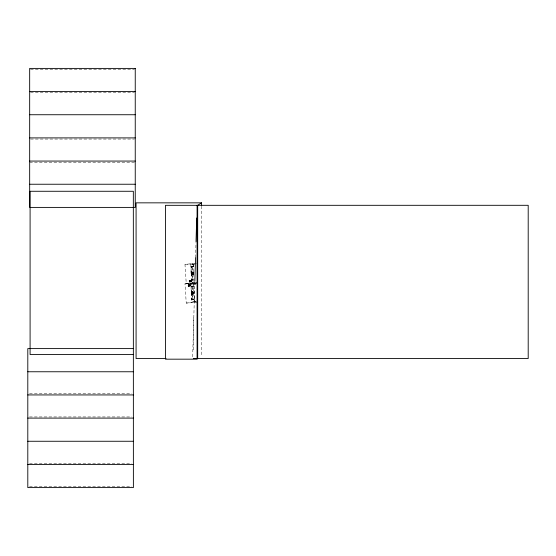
<?xml version="1.0" encoding="UTF-8"?>
<svg xmlns="http://www.w3.org/2000/svg" width="556" height="556" viewBox="0 0 556 556"><rect width="100%" height="100%" fill="white"/><g stroke="black" fill="none" stroke-linecap="round" stroke-linejoin="round"><path stroke-width="0.42" stroke-dasharray="2.78 2.08" d="M193.21 349.898L193.829 316.593M192.654 356.799L194.829 282.351M195.559 257.56L195.997 242.527M194.836 263.384L184.981 264.399L186.246 283.595L197.734 282.823M190.937 266.651L190.923 266.998L193.224 266.81M196.483 282.768L184.981 283.887L186.246 303.089L197.734 302.318M190.986 287.028L191.917 286.138M190.986 267.728L191.917 266.651M192.07 266.887L192.445 272.141M191.806 279.911L194.093 280.036M192.313 272.44L191.236 271.648L192.313 272.44L191.952 266.623M186.253 283.588L196.108 282.58M192.07 286.368L192.445 291.622M192.459 274.282L191.486 275.491L192.459 274.282L192.821 280.12L191.744 279.327L192.821 280.12M191.744 298.808L192.821 299.601L191.744 298.683M192.578 274.567L192.953 279.835M193.078 264.719L193.092 264.364L194.037 279.251M186.253 303.076L196.108 302.068M192.313 291.928L191.236 291.129L192.313 291.928L191.952 286.104M193.217 266.852L193.231 266.498L190.93 266.685M192.459 293.763L191.486 294.972L192.459 293.763L192.821 299.601M192.578 294.048L192.953 299.323M193.078 284.199L193.092 283.852L194.232 301.693L194.246 301.338M193.669 264.892L193.669 264.329L193.905 267.957M193.585 291.837L191.292 291.865M196.254 301.206L191.938 301.839L194.808 301.651L194.802 301.088L196.24 300.998M192.452 293.964L191.486 294.888L192.452 293.936M190.986 267.686L191.952 266.769M189.061 280.752L189.381 280.474C191.889 279.181 192.14 283.011 189.485 282.059L189.075 281.023M188.046 284.95L188.373 284.672C190.882 283.379 191.132 287.209 188.477 286.257L188.067 285.221M190.903 281.871L189.478 281.955L189.381 280.474L189.408 280.877L190.826 280.766C190.736 279.383 190.972 282.941 190.882 281.565L189.478 281.955M190.903 281.864L189.478 281.948M189.408 280.863L190.006 280.794C189.902 279.314 190.159 283.115 190.062 281.649L189.464 281.656M188.401 285.075L189.818 284.964C189.728 283.574 189.964 287.139 189.874 285.763L188.449 285.853C188.54 287.216 188.31 283.664 188.401 285.075L188.998 284.992M191.889 281.468L191.417 281.468M190.882 285.666L190.409 285.666M190.062 281.663L190.882 281.579M191.41 281.329L191.883 281.294M190.402 285.527L190.875 285.485M190.854 281.183L189.436 281.273L190.854 281.169M184.981 264.406L196.47 263.634M194.899 264.239L190.784 264.865L193.655 264.677M190.93 266.866L193.224 266.685M190.889 270.661L191.257 276.214M191.292 272.384L193.592 272.231L191.292 272.412M191.34 272.864L193.641 272.711M191.354 273.045L193.655 272.913M191.368 273.281L193.669 273.128M191.389 273.524L193.683 273.35M191.396 273.705L193.696 273.552M191.431 274.546L193.731 274.365M191.799 280.092L194.1 279.911M194.246 281.857L191.938 282.358L194.808 282.163M184.981 283.894L196.47 283.122M196.539 283.623L190.791 283.998L190.784 284.359L193.655 284.172M193.683 284.033L195.83 283.887M195.823 284.241L193.669 284.38L193.669 283.817L194.822 301.303M190.93 286.319L193.224 286.173L190.923 286.444M191.181 290.204L191.549 295.757M191.34 292.345L193.641 292.192M191.354 292.525L193.655 292.393M191.368 292.762L193.669 292.616M191.389 293.005L193.683 292.838M191.396 293.186L193.696 293.033M191.431 294.034L193.731 293.846M191.799 299.573L194.1 299.392M196.226 301.345L194.808 301.651M191.382 280.954L191.848 280.745M190.374 285.152L190.833 284.943M188.449 285.867L189.054 285.86C189.144 287.292 188.894 283.484 188.998 285.006M30.531 69.556L134.385 69.556M30.531 92.727L134.385 92.727M30.531 139.063L134.385 139.063M29.67 162.227L134.385 162.227M29.531 393.773L131.654 393.773M29.531 416.937L131.654 416.937M29.531 463.273L131.654 463.273M29.531 486.444L131.654 486.444M191.75 279.133L192.786 279.821M191.75 298.614L192.786 299.302M191.236 271.571L192.313 272.35L191.236 271.523M191.744 298.732L192.821 299.51M190.736 263.655L191.994 283.206M191.333 281.454L191.292 280.836M190.736 283.15L191.994 302.693M190.326 285.652L190.284 285.026M201.578 206.172L201.578 356.799M191.299 272.218L193.599 272.065L191.299 272.218M190.937 286.131L190.923 286.486L193.231 285.986L190.93 286.173M191.438 274.351L193.738 274.198L191.438 274.351M191.438 293.832L193.738 293.679L191.438 293.832M191.806 299.357L191.792 299.712L194.107 299.204L191.806 299.392M192.452 274.483L191.493 275.408L192.459 274.449M191.945 286.284L190.986 287.209L191.952 286.257M189.985 280.481L189.387 280.578L190.812 280.481L189.985 280.495M188.977 284.679L188.38 284.776L189.798 284.672L188.977 284.686M189.895 286.069L188.47 286.152L189.895 286.062M191.869 281.114L191.396 281.141L191.869 281.107M189.846 285.381L188.428 285.457L189.846 285.367M190.861 285.304L190.388 285.339L190.861 285.304M192.821 280.029L191.744 279.251L192.821 279.995M192.313 291.83L191.236 291.052L192.313 291.803"/><path stroke-width="0.83" d="M194.864 281.28L195.559 257.595M196.025 241.672L196.72 217.987M201.578 205.303L201.578 202.843L197.679 205.303L197.679 358.53M29.67 91.566L135.247 91.566M29.67 114.738L135.247 114.738M29.67 137.902L135.247 137.902M29.67 161.066L135.247 161.066M29.67 184.238L135.247 184.238M201.578 202.843L136.081 202.843L136.081 358.53L166.049 358.53M133.384 348.598L27.8 348.598L27.8 487.598L133.384 487.598L133.336 191.271L30.093 191.271L30.093 354.533L133.336 354.533M193.349 358.53L528.2 358.53L528.2 205.303L165.459 205.324L165.459 359.176L197.199 359.176M27.8 371.762L133.384 371.762M27.8 394.934L133.384 394.934M27.8 418.098L133.384 418.098M27.8 441.262L133.384 441.262M27.8 464.434L133.384 464.434M197.088 205.303L197.088 358.53M135.247 68.402L29.67 68.402L29.67 207.402L135.247 207.402L135.247 68.402"/></g></svg>
